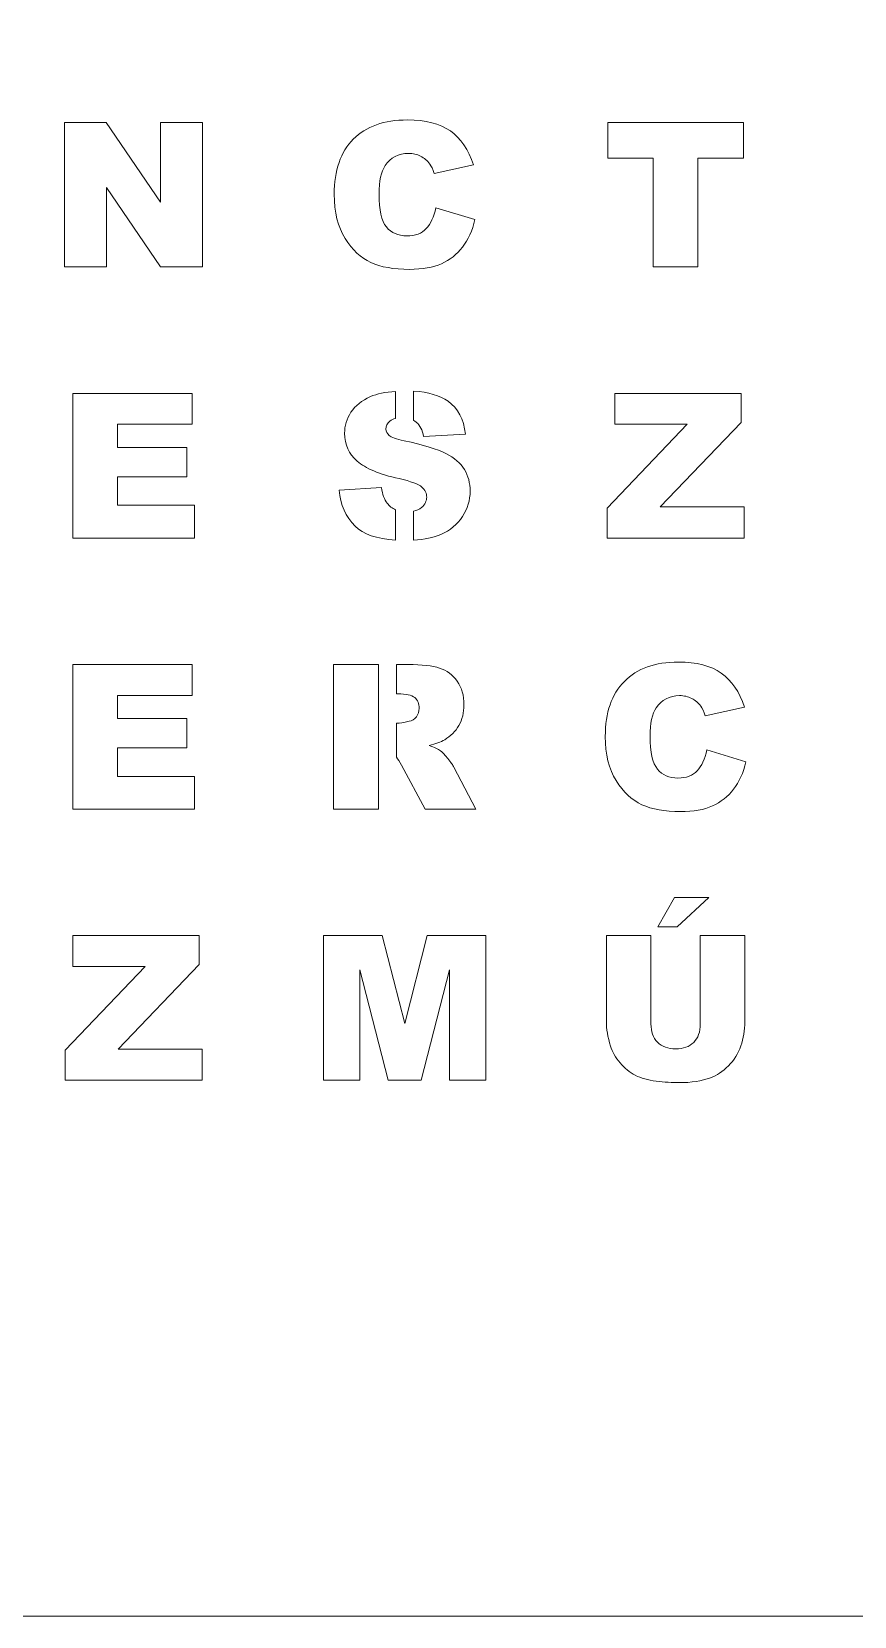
# Model space of a CAD drawing. Header units: inches. Extents: x -3.58 to 3.58, y -3.64 to 3.64.
# Drawn here: x -0.212 to 1.58, y -3.642 to -0.19 of the extents above; entities that cross this region are included whole.
import ezdxf

# ---------------------------------------------------------------- set-up
doc = ezdxf.new("R2010")
doc.units = ezdxf.units.IN
doc.header["$MEASUREMENT"] = 0
doc.layers.add('Layer 1', color=7, linetype='Continuous')

msp = doc.modelspace()

# ---------------------------------------------------------------- linework, layer by layer
at = {"layer": 'Layer 1', "color": 1, "lineweight": 0}
for points, knots in [([(-3.5827, 3.6417), (-3.5827, 3.6417), (3.5827, 3.6417), (3.5827, 3.6417), (3.5827, 3.6417), (3.5827, 3.6417), (3.5827, -3.6417), (3.5827, -3.6417), (3.5827, -3.6417), (3.5827, -3.6417), (-3.5827, -3.6417), (-3.5827, -3.6417), (-3.5827, -3.6417), (-3.5827, -3.6417), (-3.5827, 3.6417), (-3.5827, 3.6417)], [0, 0, 0, 0, 0.2, 0.2, 0.2, 0.2, 0.4, 0.4, 0.4, 0.4, 0.6, 0.6, 0.6, 0.6, 1, 1, 1, 1]), ([(-0.1407, -0.3873), (-0.1407, -0.3873), (-0.0498, -0.3873), (-0.0498, -0.3873), (-0.0498, -0.3873), (-0.0498, -0.3873), (0.0683, -0.5612), (0.0683, -0.5612), (0.0683, -0.5612), (0.0683, -0.5612), (0.0683, -0.3873), (0.0683, -0.3873), (0.0683, -0.3873), (0.0683, -0.3873), (0.1602, -0.3873), (0.1602, -0.3873), (0.1602, -0.3873), (0.1602, -0.3873), (0.1602, -0.7022), (0.1602, -0.7022), (0.1602, -0.7022), (0.1602, -0.7022), (0.0683, -0.7022), (0.0683, -0.7022), (0.0683, -0.7022), (0.0683, -0.7022), (-0.0492, -0.5293), (-0.0492, -0.5293), (-0.0492, -0.5293), (-0.0492, -0.5293), (-0.0492, -0.7022), (-0.0492, -0.7022), (-0.0492, -0.7022), (-0.0492, -0.7022), (-0.1407, -0.7022), (-0.1407, -0.7022), (-0.1407, -0.7022), (-0.1407, -0.7022), (-0.1407, -0.3873), (-0.1407, -0.3873)], [0, 0, 0, 0, 0.090909, 0.090909, 0.090909, 0.090909, 0.181818, 0.181818, 0.181818, 0.181818, 0.272727, 0.272727, 0.272727, 0.272727, 0.363636, 0.363636, 0.363636, 0.363636, 0.454545, 0.454545, 0.454545, 0.454545, 0.545455, 0.545455, 0.545455, 0.545455, 0.636364, 0.636364, 0.636364, 0.636364, 0.727273, 0.727273, 0.727273, 0.727273, 0.818182, 0.818182, 0.818182, 0.818182, 1, 1, 1, 1]), ([(0.6683, -0.5733), (0.6683, -0.5733), (0.7536, -0.5991), (0.7536, -0.5991), (0.7536, -0.5991), (0.7479, -0.623), (0.7389, -0.643), (0.7265, -0.659), (0.7265, -0.659), (0.7142, -0.675), (0.6989, -0.6871), (0.6806, -0.6953), (0.6806, -0.6953), (0.6624, -0.7034), (0.6391, -0.7075), (0.6109, -0.7075), (0.6109, -0.7075), (0.5766, -0.7075), (0.5486, -0.7025), (0.5269, -0.6926), (0.5269, -0.6926), (0.5052, -0.6826), (0.4865, -0.6651), (0.4707, -0.6401), (0.4707, -0.6401), (0.455, -0.6151), (0.447, -0.583), (0.447, -0.544), (0.447, -0.544), (0.447, -0.492), (0.4609, -0.4519), (0.4886, -0.4239), (0.4886, -0.4239), (0.5164, -0.396), (0.5556, -0.382), (0.6064, -0.382), (0.6064, -0.382), (0.646, -0.382), (0.6772, -0.39), (0.7, -0.406), (0.7, -0.406), (0.7226, -0.4221), (0.7396, -0.4467), (0.7506, -0.48), (0.7506, -0.48), (0.7506, -0.48), (0.6648, -0.499), (0.6648, -0.499), (0.6648, -0.499), (0.6618, -0.4895), (0.6586, -0.4825), (0.6553, -0.4781), (0.6553, -0.4781), (0.6498, -0.4707), (0.6432, -0.465), (0.6353, -0.461), (0.6353, -0.461), (0.6274, -0.457), (0.6186, -0.455), (0.6088, -0.455), (0.6088, -0.455), (0.5867, -0.455), (0.5698, -0.4639), (0.558, -0.4815), (0.558, -0.4815), (0.5492, -0.4947), (0.5447, -0.5153), (0.5447, -0.5434), (0.5447, -0.5434), (0.5447, -0.5783), (0.55, -0.6021), (0.5606, -0.6151), (0.5606, -0.6151), (0.5712, -0.628), (0.5861, -0.6345), (0.6053, -0.6345), (0.6053, -0.6345), (0.6239, -0.6345), (0.638, -0.6293), (0.6476, -0.6188), (0.6476, -0.6188), (0.6571, -0.6084), (0.664, -0.5932), (0.6683, -0.5733)], [0, 0, 0, 0, 0.045455, 0.045455, 0.045455, 0.045455, 0.090909, 0.090909, 0.090909, 0.090909, 0.136364, 0.136364, 0.136364, 0.136364, 0.181818, 0.181818, 0.181818, 0.181818, 0.227273, 0.227273, 0.227273, 0.227273, 0.272727, 0.272727, 0.272727, 0.272727, 0.318182, 0.318182, 0.318182, 0.318182, 0.363636, 0.363636, 0.363636, 0.363636, 0.409091, 0.409091, 0.409091, 0.409091, 0.454545, 0.454545, 0.454545, 0.454545, 0.5, 0.5, 0.5, 0.5, 0.545455, 0.545455, 0.545455, 0.545455, 0.590909, 0.590909, 0.590909, 0.590909, 0.636364, 0.636364, 0.636364, 0.636364, 0.681818, 0.681818, 0.681818, 0.681818, 0.727273, 0.727273, 0.727273, 0.727273, 0.772727, 0.772727, 0.772727, 0.772727, 0.818182, 0.818182, 0.818182, 0.818182, 0.863636, 0.863636, 0.863636, 0.863636, 0.909091, 0.909091, 0.909091, 0.909091, 1, 1, 1, 1]), ([(1.0429, -0.3873), (1.0429, -0.3873), (1.3389, -0.3873), (1.3389, -0.3873), (1.3389, -0.3873), (1.3389, -0.3873), (1.3389, -0.4651), (1.3389, -0.4651), (1.3389, -0.4651), (1.3389, -0.4651), (1.2395, -0.4651), (1.2395, -0.4651), (1.2395, -0.4651), (1.2395, -0.4651), (1.2395, -0.7022), (1.2395, -0.7022), (1.2395, -0.7022), (1.2395, -0.7022), (1.1423, -0.7022), (1.1423, -0.7022), (1.1423, -0.7022), (1.1423, -0.7022), (1.1423, -0.4651), (1.1423, -0.4651), (1.1423, -0.4651), (1.1423, -0.4651), (1.0429, -0.4651), (1.0429, -0.4651), (1.0429, -0.4651), (1.0429, -0.4651), (1.0429, -0.3873), (1.0429, -0.3873)], [0, 0, 0, 0, 0.111111, 0.111111, 0.111111, 0.111111, 0.222222, 0.222222, 0.222222, 0.222222, 0.333333, 0.333333, 0.333333, 0.333333, 0.444444, 0.444444, 0.444444, 0.444444, 0.555556, 0.555556, 0.555556, 0.555556, 0.666667, 0.666667, 0.666667, 0.666667, 0.777778, 0.777778, 0.777778, 0.777778, 1, 1, 1, 1]), ([(-0.1228, -0.9778), (-0.1228, -0.9778), (0.1376, -0.9778), (0.1376, -0.9778), (0.1376, -0.9778), (0.1376, -0.9778), (0.1376, -1.0451), (0.1376, -1.0451), (0.1376, -1.0451), (0.1376, -1.0451), (-0.0252, -1.0451), (-0.0252, -1.0451), (-0.0252, -1.0451), (-0.0252, -1.0451), (-0.0252, -1.0953), (-0.0252, -1.0953), (-0.0252, -1.0953), (-0.0252, -1.0953), (0.1257, -1.0953), (0.1257, -1.0953), (0.1257, -1.0953), (0.1257, -1.0953), (0.1257, -1.1595), (0.1257, -1.1595), (0.1257, -1.1595), (0.1257, -1.1595), (-0.0252, -1.1595), (-0.0252, -1.1595), (-0.0252, -1.1595), (-0.0252, -1.1595), (-0.0252, -1.2215), (-0.0252, -1.2215), (-0.0252, -1.2215), (-0.0252, -1.2215), (0.1424, -1.2215), (0.1424, -1.2215), (0.1424, -1.2215), (0.1424, -1.2215), (0.1424, -1.2928), (0.1424, -1.2928), (0.1424, -1.2928), (0.1424, -1.2928), (-0.1228, -1.2928), (-0.1228, -1.2928), (-0.1228, -1.2928), (-0.1228, -1.2928), (-0.1228, -0.9778), (-0.1228, -0.9778)], [0, 0, 0, 0, 0.076923, 0.076923, 0.076923, 0.076923, 0.153846, 0.153846, 0.153846, 0.153846, 0.230769, 0.230769, 0.230769, 0.230769, 0.307692, 0.307692, 0.307692, 0.307692, 0.384615, 0.384615, 0.384615, 0.384615, 0.461538, 0.461538, 0.461538, 0.461538, 0.538462, 0.538462, 0.538462, 0.538462, 0.615385, 0.615385, 0.615385, 0.615385, 0.692308, 0.692308, 0.692308, 0.692308, 0.769231, 0.769231, 0.769231, 0.769231, 0.846154, 0.846154, 0.846154, 0.846154, 1, 1, 1, 1]), ([(0.62, -1.2345), (0.6269, -1.233), (0.6327, -1.2302), (0.6372, -1.2263), (0.6372, -1.2263), (0.6448, -1.2197), (0.6485, -1.2122), (0.6485, -1.2036), (0.6485, -1.2036), (0.6485, -1.1955), (0.645, -1.1881), (0.6379, -1.1817), (0.6379, -1.1817), (0.6308, -1.1752), (0.6142, -1.1692), (0.5882, -1.1634), (0.5882, -1.1634), (0.5455, -1.1539), (0.5151, -1.1412), (0.497, -1.1252), (0.497, -1.1252), (0.4786, -1.1094), (0.4695, -1.0892), (0.4695, -1.0645), (0.4695, -1.0645), (0.4695, -1.0484), (0.4742, -1.0332), (0.4835, -1.0188), (0.4835, -1.0188), (0.4929, -1.0044), (0.507, -0.9931), (0.5259, -0.9848), (0.5259, -0.9848), (0.5401, -0.9786), (0.5584, -0.9748), (0.5807, -0.9733), (0.5807, -0.9733), (0.5807, -0.9733), (0.5807, -1.0324), (0.5807, -1.0324), (0.5807, -1.0324), (0.5756, -1.0336), (0.5715, -1.0355), (0.5682, -1.0382), (0.5682, -1.0382), (0.5625, -1.043), (0.5596, -1.0489), (0.5596, -1.0557), (0.5596, -1.0557), (0.5596, -1.0607), (0.562, -1.0652), (0.5666, -1.0692), (0.5666, -1.0692), (0.5711, -1.0734), (0.5819, -1.0772), (0.5991, -1.0808), (0.5991, -1.0808), (0.6416, -1.09), (0.672, -1.0993), (0.6904, -1.1087), (0.6904, -1.1087), (0.7088, -1.1181), (0.7222, -1.1296), (0.7305, -1.1436), (0.7305, -1.1436), (0.7389, -1.1574), (0.7431, -1.173), (0.7431, -1.1902), (0.7431, -1.1902), (0.7431, -1.2104), (0.7375, -1.229), (0.7264, -1.2461), (0.7264, -1.2461), (0.7151, -1.2631), (0.6996, -1.2761), (0.6795, -1.2849), (0.6795, -1.2849), (0.6632, -1.292), (0.6434, -1.2963), (0.62, -1.2976), (0.62, -1.2976), (0.62, -1.2976), (0.62, -1.2345), (0.62, -1.2345)], [0, 0, 0, 0, 0.045455, 0.045455, 0.045455, 0.045455, 0.090909, 0.090909, 0.090909, 0.090909, 0.136364, 0.136364, 0.136364, 0.136364, 0.181818, 0.181818, 0.181818, 0.181818, 0.227273, 0.227273, 0.227273, 0.227273, 0.272727, 0.272727, 0.272727, 0.272727, 0.318182, 0.318182, 0.318182, 0.318182, 0.363636, 0.363636, 0.363636, 0.363636, 0.409091, 0.409091, 0.409091, 0.409091, 0.454545, 0.454545, 0.454545, 0.454545, 0.5, 0.5, 0.5, 0.5, 0.545455, 0.545455, 0.545455, 0.545455, 0.590909, 0.590909, 0.590909, 0.590909, 0.636364, 0.636364, 0.636364, 0.636364, 0.681818, 0.681818, 0.681818, 0.681818, 0.727273, 0.727273, 0.727273, 0.727273, 0.772727, 0.772727, 0.772727, 0.772727, 0.818182, 0.818182, 0.818182, 0.818182, 0.863636, 0.863636, 0.863636, 0.863636, 0.909091, 0.909091, 0.909091, 0.909091, 1, 1, 1, 1]), ([(0.62, -0.973), (0.6521, -0.9748), (0.6772, -0.9822), (0.6953, -0.995), (0.6953, -0.995), (0.7164, -1.01), (0.7289, -1.0338), (0.733, -1.0665), (0.733, -1.0665), (0.733, -1.0665), (0.6415, -1.0719), (0.6415, -1.0719), (0.6415, -1.0719), (0.639, -1.0576), (0.6339, -1.0472), (0.6261, -1.0408), (0.6261, -1.0408), (0.6243, -1.0392), (0.6222, -1.0379), (0.62, -1.0367), (0.62, -1.0367), (0.62, -1.0367), (0.62, -0.973), (0.62, -0.973)], [0, 0, 0, 0, 0.142857, 0.142857, 0.142857, 0.142857, 0.285714, 0.285714, 0.285714, 0.285714, 0.428571, 0.428571, 0.428571, 0.428571, 0.571429, 0.571429, 0.571429, 0.571429, 0.714286, 0.714286, 0.714286, 0.714286, 1, 1, 1, 1]), ([(1.0587, -0.9778), (1.0587, -0.9778), (1.3336, -0.9778), (1.3336, -0.9778), (1.3336, -0.9778), (1.3336, -0.9778), (1.3336, -1.0408), (1.3336, -1.0408), (1.3336, -1.0408), (1.3336, -1.0408), (1.1571, -1.225), (1.1571, -1.225), (1.1571, -1.225), (1.1571, -1.225), (1.3402, -1.225), (1.3402, -1.225), (1.3402, -1.225), (1.3402, -1.225), (1.3402, -1.2928), (1.3402, -1.2928), (1.3402, -1.2928), (1.3402, -1.2928), (1.0415, -1.2928), (1.0415, -1.2928), (1.0415, -1.2928), (1.0415, -1.2928), (1.0415, -1.2274), (1.0415, -1.2274), (1.0415, -1.2274), (1.0415, -1.2274), (1.2163, -1.0451), (1.2163, -1.0451), (1.2163, -1.0451), (1.2163, -1.0451), (1.0587, -1.0451), (1.0587, -1.0451), (1.0587, -1.0451), (1.0587, -1.0451), (1.0587, -0.9778), (1.0587, -0.9778)], [0, 0, 0, 0, 0.090909, 0.090909, 0.090909, 0.090909, 0.181818, 0.181818, 0.181818, 0.181818, 0.272727, 0.272727, 0.272727, 0.272727, 0.363636, 0.363636, 0.363636, 0.363636, 0.454545, 0.454545, 0.454545, 0.454545, 0.545455, 0.545455, 0.545455, 0.545455, 0.636364, 0.636364, 0.636364, 0.636364, 0.727273, 0.727273, 0.727273, 0.727273, 0.818182, 0.818182, 0.818182, 0.818182, 1, 1, 1, 1]), ([(0.4576, -1.1886), (0.4576, -1.1886), (0.55, -1.1828), (0.55, -1.1828), (0.55, -1.1828), (0.5519, -1.1978), (0.5561, -1.2092), (0.5622, -1.217), (0.5622, -1.217), (0.5673, -1.2234), (0.5734, -1.2281), (0.5807, -1.2313), (0.5807, -1.2313), (0.5807, -1.2313), (0.5807, -1.2973), (0.5807, -1.2973), (0.5807, -1.2973), (0.5394, -1.2947), (0.5101, -1.2846), (0.4926, -1.2671), (0.4926, -1.2671), (0.472, -1.2465), (0.4603, -1.2203), (0.4576, -1.1886)], [0, 0, 0, 0, 0.142857, 0.142857, 0.142857, 0.142857, 0.285714, 0.285714, 0.285714, 0.285714, 0.428571, 0.428571, 0.428571, 0.428571, 0.571429, 0.571429, 0.571429, 0.571429, 0.714286, 0.714286, 0.714286, 0.714286, 1, 1, 1, 1]), ([(-0.1228, -1.5684), (-0.1228, -1.5684), (0.1376, -1.5684), (0.1376, -1.5684), (0.1376, -1.5684), (0.1376, -1.5684), (0.1376, -1.6357), (0.1376, -1.6357), (0.1376, -1.6357), (0.1376, -1.6357), (-0.0252, -1.6357), (-0.0252, -1.6357), (-0.0252, -1.6357), (-0.0252, -1.6357), (-0.0252, -1.6858), (-0.0252, -1.6858), (-0.0252, -1.6858), (-0.0252, -1.6858), (0.1257, -1.6858), (0.1257, -1.6858), (0.1257, -1.6858), (0.1257, -1.6858), (0.1257, -1.75), (0.1257, -1.75), (0.1257, -1.75), (0.1257, -1.75), (-0.0252, -1.75), (-0.0252, -1.75), (-0.0252, -1.75), (-0.0252, -1.75), (-0.0252, -1.8121), (-0.0252, -1.8121), (-0.0252, -1.8121), (-0.0252, -1.8121), (0.1424, -1.8121), (0.1424, -1.8121), (0.1424, -1.8121), (0.1424, -1.8121), (0.1424, -1.8833), (0.1424, -1.8833), (0.1424, -1.8833), (0.1424, -1.8833), (-0.1228, -1.8833), (-0.1228, -1.8833), (-0.1228, -1.8833), (-0.1228, -1.8833), (-0.1228, -1.5684), (-0.1228, -1.5684)], [0, 0, 0, 0, 0.076923, 0.076923, 0.076923, 0.076923, 0.153846, 0.153846, 0.153846, 0.153846, 0.230769, 0.230769, 0.230769, 0.230769, 0.307692, 0.307692, 0.307692, 0.307692, 0.384615, 0.384615, 0.384615, 0.384615, 0.461538, 0.461538, 0.461538, 0.461538, 0.538462, 0.538462, 0.538462, 0.538462, 0.615385, 0.615385, 0.615385, 0.615385, 0.692308, 0.692308, 0.692308, 0.692308, 0.769231, 0.769231, 0.769231, 0.769231, 0.846154, 0.846154, 0.846154, 0.846154, 1, 1, 1, 1]), ([(0.4455, -1.8833), (0.4455, -1.8833), (0.4455, -1.5684), (0.4455, -1.5684), (0.4455, -1.5684), (0.4455, -1.5684), (0.5432, -1.5684), (0.5432, -1.5684), (0.5432, -1.5684), (0.5432, -1.5684), (0.5432, -1.6322), (0.5432, -1.6322), (0.5432, -1.6322), (0.5432, -1.6322), (0.5432, -1.6964), (0.5432, -1.6964), (0.5432, -1.6964), (0.5432, -1.6964), (0.5432, -1.7558), (0.5432, -1.7558), (0.5432, -1.7558), (0.5432, -1.7558), (0.5432, -1.8833), (0.5432, -1.8833), (0.5432, -1.8833), (0.5432, -1.8833), (0.4455, -1.8833), (0.4455, -1.8833)], [0, 0, 0, 0, 0.125, 0.125, 0.125, 0.125, 0.25, 0.25, 0.25, 0.25, 0.375, 0.375, 0.375, 0.375, 0.5, 0.5, 0.5, 0.5, 0.625, 0.625, 0.625, 0.625, 0.75, 0.75, 0.75, 0.75, 1, 1, 1, 1]), ([(0.5825, -1.5684), (0.5825, -1.5684), (0.6077, -1.5684), (0.6077, -1.5684), (0.6077, -1.5684), (0.6377, -1.5684), (0.6607, -1.5709), (0.6766, -1.5761), (0.6766, -1.5761), (0.6925, -1.5813), (0.7053, -1.5909), (0.7151, -1.6048), (0.7151, -1.6048), (0.7248, -1.6188), (0.7297, -1.6359), (0.7297, -1.656), (0.7297, -1.656), (0.7297, -1.6734), (0.7259, -1.6885), (0.7184, -1.7012), (0.7184, -1.7012), (0.711, -1.714), (0.7008, -1.7242), (0.6877, -1.7322), (0.6877, -1.7322), (0.6794, -1.7371), (0.6679, -1.7413), (0.6535, -1.7446), (0.6535, -1.7446), (0.6651, -1.7485), (0.6735, -1.7523), (0.6788, -1.7562), (0.6788, -1.7562), (0.6823, -1.7588), (0.6875, -1.7643), (0.6943, -1.7728), (0.6943, -1.7728), (0.7011, -1.7812), (0.7056, -1.7877), (0.7079, -1.7923), (0.7079, -1.7923), (0.7079, -1.7923), (0.7552, -1.8833), (0.7552, -1.8833), (0.7552, -1.8833), (0.7552, -1.8833), (0.6452, -1.8833), (0.6452, -1.8833), (0.6452, -1.8833), (0.6452, -1.8833), (0.5932, -1.7873), (0.5932, -1.7873), (0.5932, -1.7873), (0.5894, -1.7801), (0.5858, -1.7744), (0.5825, -1.7701), (0.5825, -1.7701), (0.5825, -1.7701), (0.5825, -1.6964), (0.5825, -1.6964), (0.5825, -1.6964), (0.5825, -1.6964), (0.5843, -1.6964), (0.5843, -1.6964), (0.5843, -1.6964), (0.5887, -1.6964), (0.5973, -1.6949), (0.6101, -1.6921), (0.6101, -1.6921), (0.6165, -1.6908), (0.6218, -1.6875), (0.6259, -1.6822), (0.6259, -1.6822), (0.63, -1.6768), (0.632, -1.6707), (0.632, -1.6638), (0.632, -1.6638), (0.632, -1.6536), (0.6288, -1.6458), (0.6223, -1.6404), (0.6223, -1.6404), (0.6159, -1.6349), (0.6038, -1.6322), (0.586, -1.6322), (0.586, -1.6322), (0.586, -1.6322), (0.5825, -1.6322), (0.5825, -1.6322), (0.5825, -1.6322), (0.5825, -1.6322), (0.5825, -1.5684), (0.5825, -1.5684)], [0, 0, 0, 0, 0.041667, 0.041667, 0.041667, 0.041667, 0.083333, 0.083333, 0.083333, 0.083333, 0.125, 0.125, 0.125, 0.125, 0.166667, 0.166667, 0.166667, 0.166667, 0.208333, 0.208333, 0.208333, 0.208333, 0.25, 0.25, 0.25, 0.25, 0.291667, 0.291667, 0.291667, 0.291667, 0.333333, 0.333333, 0.333333, 0.333333, 0.375, 0.375, 0.375, 0.375, 0.416667, 0.416667, 0.416667, 0.416667, 0.458333, 0.458333, 0.458333, 0.458333, 0.5, 0.5, 0.5, 0.5, 0.541667, 0.541667, 0.541667, 0.541667, 0.583333, 0.583333, 0.583333, 0.583333, 0.625, 0.625, 0.625, 0.625, 0.666667, 0.666667, 0.666667, 0.666667, 0.708333, 0.708333, 0.708333, 0.708333, 0.75, 0.75, 0.75, 0.75, 0.791667, 0.791667, 0.791667, 0.791667, 0.833333, 0.833333, 0.833333, 0.833333, 0.875, 0.875, 0.875, 0.875, 0.916667, 0.916667, 0.916667, 0.916667, 1, 1, 1, 1]), ([(1.2589, -1.7544), (1.2589, -1.7544), (1.3442, -1.7802), (1.3442, -1.7802), (1.3442, -1.7802), (1.3385, -1.8041), (1.3295, -1.8241), (1.3171, -1.8401), (1.3171, -1.8401), (1.3047, -1.8561), (1.2895, -1.8682), (1.2712, -1.8764), (1.2712, -1.8764), (1.2529, -1.8845), (1.2297, -1.8886), (1.2014, -1.8886), (1.2014, -1.8886), (1.1671, -1.8886), (1.1392, -1.8836), (1.1174, -1.8737), (1.1174, -1.8737), (1.0957, -1.8638), (1.077, -1.8462), (1.0613, -1.8212), (1.0613, -1.8212), (1.0455, -1.7962), (1.0376, -1.7641), (1.0376, -1.7251), (1.0376, -1.7251), (1.0376, -1.6731), (1.0514, -1.633), (1.0792, -1.605), (1.0792, -1.605), (1.1069, -1.5771), (1.1462, -1.5631), (1.1969, -1.5631), (1.1969, -1.5631), (1.2366, -1.5631), (1.2678, -1.5711), (1.2905, -1.5871), (1.2905, -1.5871), (1.3132, -1.6032), (1.3301, -1.6278), (1.3411, -1.6611), (1.3411, -1.6611), (1.3411, -1.6611), (1.2553, -1.6801), (1.2553, -1.6801), (1.2553, -1.6801), (1.2523, -1.6706), (1.2492, -1.6636), (1.2459, -1.6592), (1.2459, -1.6592), (1.2404, -1.6518), (1.2337, -1.6461), (1.2259, -1.6421), (1.2259, -1.6421), (1.2179, -1.6381), (1.2091, -1.6361), (1.1994, -1.6361), (1.1994, -1.6361), (1.1773, -1.6361), (1.1603, -1.645), (1.1486, -1.6626), (1.1486, -1.6626), (1.1397, -1.6758), (1.1352, -1.6964), (1.1352, -1.7245), (1.1352, -1.7245), (1.1352, -1.7594), (1.1405, -1.7833), (1.1512, -1.7962), (1.1512, -1.7962), (1.1618, -1.8091), (1.1767, -1.8156), (1.1959, -1.8156), (1.1959, -1.8156), (1.2145, -1.8156), (1.2286, -1.8104), (1.2381, -1.7999), (1.2381, -1.7999), (1.2476, -1.7895), (1.2545, -1.7743), (1.2589, -1.7544)], [0, 0, 0, 0, 0.045455, 0.045455, 0.045455, 0.045455, 0.090909, 0.090909, 0.090909, 0.090909, 0.136364, 0.136364, 0.136364, 0.136364, 0.181818, 0.181818, 0.181818, 0.181818, 0.227273, 0.227273, 0.227273, 0.227273, 0.272727, 0.272727, 0.272727, 0.272727, 0.318182, 0.318182, 0.318182, 0.318182, 0.363636, 0.363636, 0.363636, 0.363636, 0.409091, 0.409091, 0.409091, 0.409091, 0.454545, 0.454545, 0.454545, 0.454545, 0.5, 0.5, 0.5, 0.5, 0.545455, 0.545455, 0.545455, 0.545455, 0.590909, 0.590909, 0.590909, 0.590909, 0.636364, 0.636364, 0.636364, 0.636364, 0.681818, 0.681818, 0.681818, 0.681818, 0.727273, 0.727273, 0.727273, 0.727273, 0.772727, 0.772727, 0.772727, 0.772727, 0.818182, 0.818182, 0.818182, 0.818182, 0.863636, 0.863636, 0.863636, 0.863636, 0.909091, 0.909091, 0.909091, 0.909091, 1, 1, 1, 1]), ([(1.1882, -2.0758), (1.1882, -2.0758), (1.2635, -2.0758), (1.2635, -2.0758), (1.2635, -2.0758), (1.2635, -2.0758), (1.194, -2.14), (1.194, -2.14), (1.194, -2.14), (1.194, -2.14), (1.1522, -2.14), (1.1522, -2.14), (1.1522, -2.14), (1.1522, -2.14), (1.1882, -2.0758), (1.1882, -2.0758)], [0, 0, 0, 0, 0.2, 0.2, 0.2, 0.2, 0.4, 0.4, 0.4, 0.4, 0.6, 0.6, 0.6, 0.6, 1, 1, 1, 1]), ([(-0.1224, -2.1589), (-0.1224, -2.1589), (0.1525, -2.1589), (0.1525, -2.1589), (0.1525, -2.1589), (0.1525, -2.1589), (0.1525, -2.2219), (0.1525, -2.2219), (0.1525, -2.2219), (0.1525, -2.2219), (-0.024, -2.4061), (-0.024, -2.4061), (-0.024, -2.4061), (-0.024, -2.4061), (0.1591, -2.4061), (0.1591, -2.4061), (0.1591, -2.4061), (0.1591, -2.4061), (0.1591, -2.4739), (0.1591, -2.4739), (0.1591, -2.4739), (0.1591, -2.4739), (-0.1396, -2.4739), (-0.1396, -2.4739), (-0.1396, -2.4739), (-0.1396, -2.4739), (-0.1396, -2.4085), (-0.1396, -2.4085), (-0.1396, -2.4085), (-0.1396, -2.4085), (0.0352, -2.2262), (0.0352, -2.2262), (0.0352, -2.2262), (0.0352, -2.2262), (-0.1224, -2.2262), (-0.1224, -2.2262), (-0.1224, -2.2262), (-0.1224, -2.2262), (-0.1224, -2.1589), (-0.1224, -2.1589)], [0, 0, 0, 0, 0.090909, 0.090909, 0.090909, 0.090909, 0.181818, 0.181818, 0.181818, 0.181818, 0.272727, 0.272727, 0.272727, 0.272727, 0.363636, 0.363636, 0.363636, 0.363636, 0.454545, 0.454545, 0.454545, 0.454545, 0.545455, 0.545455, 0.545455, 0.545455, 0.636364, 0.636364, 0.636364, 0.636364, 0.727273, 0.727273, 0.727273, 0.727273, 0.818182, 0.818182, 0.818182, 0.818182, 1, 1, 1, 1]), ([(0.4233, -2.1589), (0.4233, -2.1589), (0.5517, -2.1589), (0.5517, -2.1589), (0.5517, -2.1589), (0.5517, -2.1589), (0.6006, -2.3506), (0.6006, -2.3506), (0.6006, -2.3506), (0.6006, -2.3506), (0.6496, -2.1589), (0.6496, -2.1589), (0.6496, -2.1589), (0.6496, -2.1589), (0.7774, -2.1589), (0.7774, -2.1589), (0.7774, -2.1589), (0.7774, -2.1589), (0.7774, -2.4739), (0.7774, -2.4739), (0.7774, -2.4739), (0.7774, -2.4739), (0.6978, -2.4739), (0.6978, -2.4739), (0.6978, -2.4739), (0.6978, -2.4739), (0.6978, -2.2338), (0.6978, -2.2338), (0.6978, -2.2338), (0.6978, -2.2338), (0.6363, -2.4739), (0.6363, -2.4739), (0.6363, -2.4739), (0.6363, -2.4739), (0.5642, -2.4739), (0.5642, -2.4739), (0.5642, -2.4739), (0.5642, -2.4739), (0.5029, -2.2338), (0.5029, -2.2338), (0.5029, -2.2338), (0.5029, -2.2338), (0.5029, -2.4739), (0.5029, -2.4739), (0.5029, -2.4739), (0.5029, -2.4739), (0.4233, -2.4739), (0.4233, -2.4739), (0.4233, -2.4739), (0.4233, -2.4739), (0.4233, -2.1589), (0.4233, -2.1589)], [0, 0, 0, 0, 0.071429, 0.071429, 0.071429, 0.071429, 0.142857, 0.142857, 0.142857, 0.142857, 0.214286, 0.214286, 0.214286, 0.214286, 0.285714, 0.285714, 0.285714, 0.285714, 0.357143, 0.357143, 0.357143, 0.357143, 0.428571, 0.428571, 0.428571, 0.428571, 0.5, 0.5, 0.5, 0.5, 0.571429, 0.571429, 0.571429, 0.571429, 0.642857, 0.642857, 0.642857, 0.642857, 0.714286, 0.714286, 0.714286, 0.714286, 0.785714, 0.785714, 0.785714, 0.785714, 0.857143, 0.857143, 0.857143, 0.857143, 1, 1, 1, 1]), ([(1.2446, -2.1589), (1.2446, -2.1589), (1.3418, -2.1589), (1.3418, -2.1589), (1.3418, -2.1589), (1.3418, -2.1589), (1.3418, -2.3465), (1.3418, -2.3465), (1.3418, -2.3465), (1.3418, -2.3651), (1.3388, -2.3827), (1.333, -2.3992), (1.333, -2.3992), (1.3273, -2.4157), (1.3182, -2.4302), (1.3058, -2.4426), (1.3058, -2.4426), (1.2934, -2.455), (1.2804, -2.4636), (1.2668, -2.4687), (1.2668, -2.4687), (1.2479, -2.4756), (1.2252, -2.4792), (1.1987, -2.4792), (1.1987, -2.4792), (1.1834, -2.4792), (1.1667, -2.4781), (1.1486, -2.4759), (1.1486, -2.4759), (1.1305, -2.4738), (1.1153, -2.4696), (1.1031, -2.4632), (1.1031, -2.4632), (1.091, -2.4568), (1.0798, -2.4478), (1.0698, -2.436), (1.0698, -2.436), (1.0597, -2.4243), (1.0528, -2.4122), (1.049, -2.3998), (1.049, -2.3998), (1.043, -2.3797), (1.04, -2.362), (1.04, -2.3465), (1.04, -2.3465), (1.04, -2.3465), (1.04, -2.1589), (1.04, -2.1589), (1.04, -2.1589), (1.04, -2.1589), (1.1372, -2.1589), (1.1372, -2.1589), (1.1372, -2.1589), (1.1372, -2.1589), (1.1372, -2.351), (1.1372, -2.351), (1.1372, -2.351), (1.1372, -2.3682), (1.142, -2.3816), (1.1514, -2.3912), (1.1514, -2.3912), (1.161, -2.4009), (1.1742, -2.4057), (1.191, -2.4057), (1.191, -2.4057), (1.2077, -2.4057), (1.2208, -2.4009), (1.2303, -2.3914), (1.2303, -2.3914), (1.2398, -2.3819), (1.2446, -2.3685), (1.2446, -2.351), (1.2446, -2.351), (1.2446, -2.351), (1.2446, -2.1589), (1.2446, -2.1589)], [0, 0, 0, 0, 0.05, 0.05, 0.05, 0.05, 0.1, 0.1, 0.1, 0.1, 0.15, 0.15, 0.15, 0.15, 0.2, 0.2, 0.2, 0.2, 0.25, 0.25, 0.25, 0.25, 0.3, 0.3, 0.3, 0.3, 0.35, 0.35, 0.35, 0.35, 0.4, 0.4, 0.4, 0.4, 0.45, 0.45, 0.45, 0.45, 0.5, 0.5, 0.5, 0.5, 0.55, 0.55, 0.55, 0.55, 0.6, 0.6, 0.6, 0.6, 0.65, 0.65, 0.65, 0.65, 0.7, 0.7, 0.7, 0.7, 0.75, 0.75, 0.75, 0.75, 0.8, 0.8, 0.8, 0.8, 0.85, 0.85, 0.85, 0.85, 0.9, 0.9, 0.9, 0.9, 1, 1, 1, 1])]:
    msp.add_open_spline(points, degree=3, knots=knots, dxfattribs=at)

doc.saveas('drawing.dxf')
